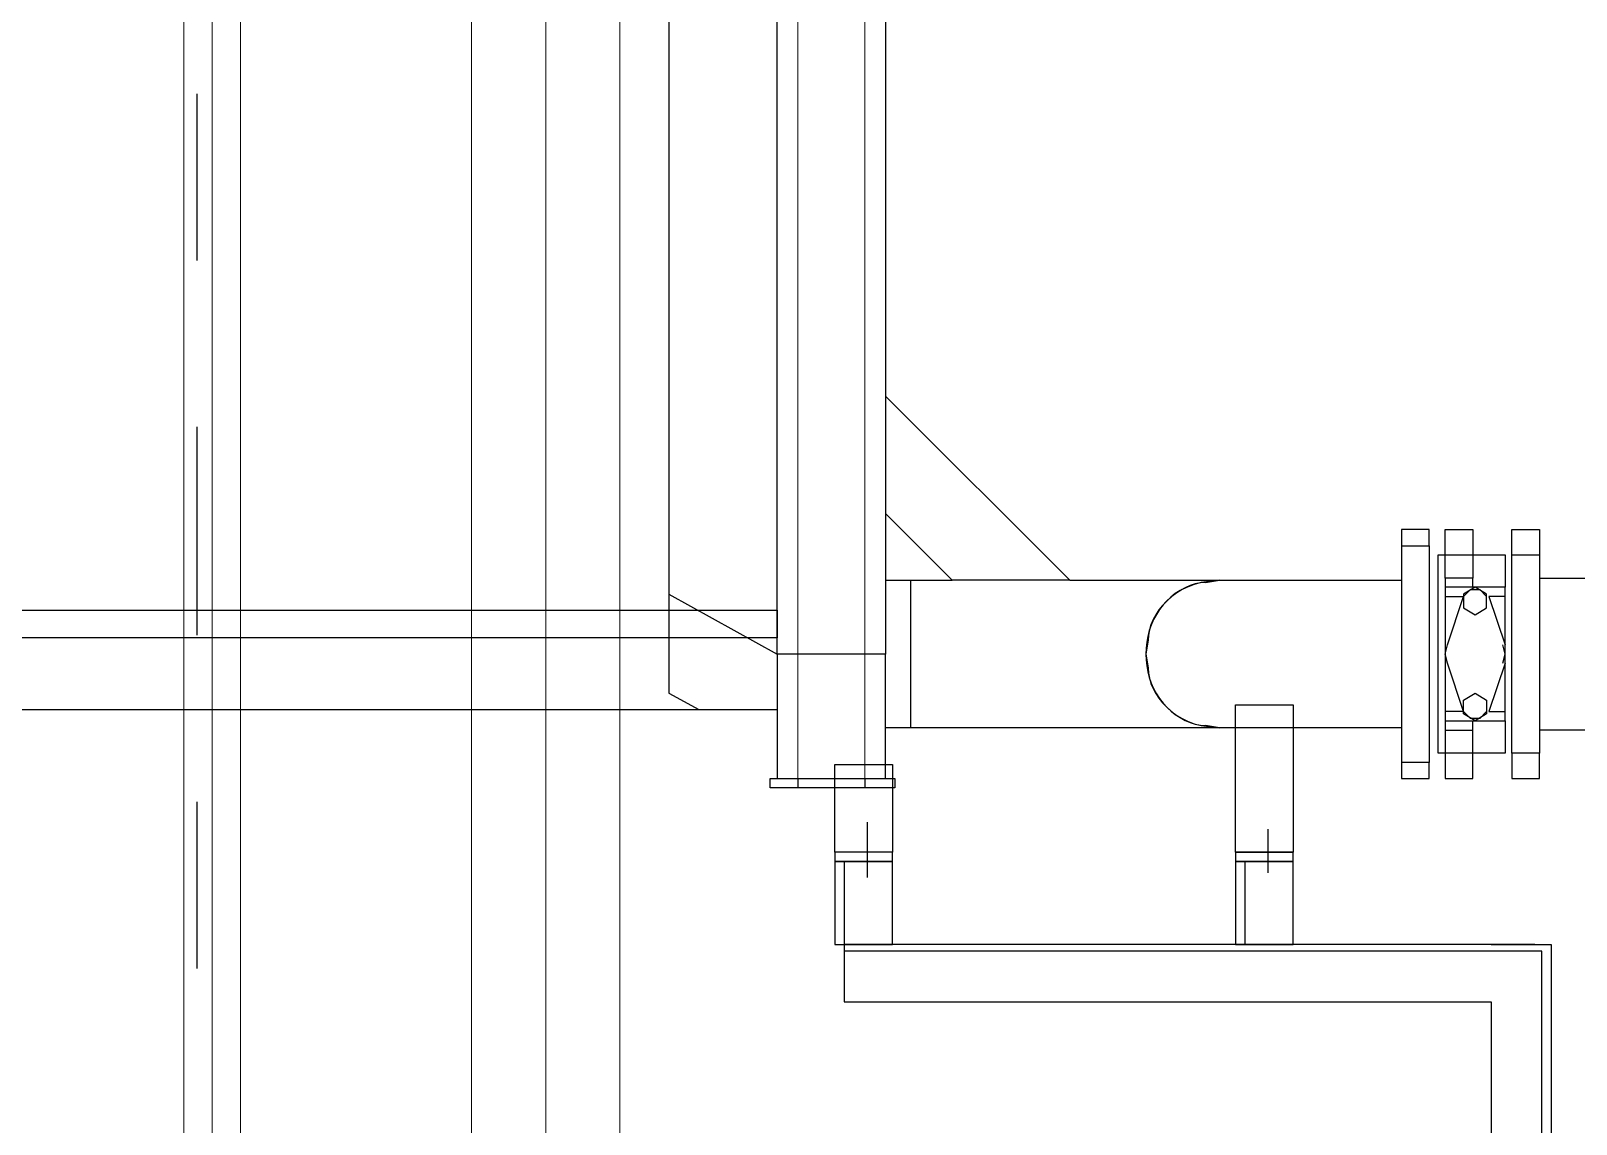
# Model space of a CAD drawing. Header units: metres. Extents: x 531791 to 532310, y 2674519 to 2674764.
# Drawn here: x 532057.396 to 532058.324, y 2674657.267 to 2674657.923 of the extents above; entities that cross this region are included whole.
import ezdxf

# ---------------------------------------------------------------- set-up
doc = ezdxf.new("R2010")
doc.units = ezdxf.units.M
doc.header["$MEASUREMENT"] = 0
doc.linetypes.add('CENTER', pattern=[2, 1.25, -0.25, 0.25, -0.25])
doc.linetypes.add('CENTER2', pattern=[1.125, 0.75, -0.125, 0.125, -0.125])
doc.layers.add('IDT', color=7, linetype='Continuous')

# ---------------------------------------------------------------- blocks, each defined once
blk = doc.blocks.new('IDT')
at = {"layer": 'IDT', "color": 0, "lineweight": 0}
for p, q in [((15.57353, 21.82067), (15.57353, 14.66198)), ((15.57353, 21.82067), (15.57353, 14.66198)), ((15.66253, 14.66198), (15.66253, 21.82067)), ((15.66253, 14.66198), (15.66253, 21.82067)), ((15.80138, 17.10333), (15.80138, 14.31028)), ((15.80138, 17.10333), (15.80138, 14.31028)), ((15.83538, 14.31028), (15.83538, 17.10333)), ((15.83538, 14.31028), (15.83538, 17.10333))]:
    blk.add_line(p, q, dxfattribs=at)
at = {"layer": 'IDT', "color": 0, "linetype": 'CENTER2', "lineweight": 0, "ltscale": 500}
for p, q in [((15.61803, 21.82067), (15.61803, 14.18162)), ((15.61803, 21.82067), (15.61803, 14.18162)), ((15.81838, 21.70785), (15.81838, 14.31028)), ((15.81838, 21.70785), (15.81838, 14.31028))]:
    blk.add_line(p, q, dxfattribs=at)
at = {"layer": 'IDT', "color": 8, "linetype": 'CENTER', "ltscale": 0.1}
blk.add_line((15.82753, 7.42315), (15.82753, 16.54757), dxfattribs=at)
at = {"layer": 'IDT', "color": 0, "lineweight": 25}
for p, q in [((15.01424, 15.38376), (15.01424, 15.54836)), ((15.01977, 15.54836), (15.01977, 15.38791)), ((15.0502, 15.41834), (15.0502, 15.54836)), ((15.43887, 15.41834), (15.0502, 15.41834)), ((15.43887, 15.38376), (15.43887, 15.41834)), ((15.01977, 15.38791), (15.43887, 15.38791)), ((15.0502, 15.38376), (15.01424, 15.38376)), ((15.02392, 15.38376), (15.43887, 15.38376)), ((15.20373, 15.38376), (15.16915, 15.38376)), ((15.16915, 15.38376), (15.16915, 15.33397)), ((15.1982, 15.33397), (15.1982, 15.38376)), ((15.20373, 15.33397), (15.20373, 15.38376)), ((15.4444, 15.38376), (15.40982, 15.38376)), ((15.40982, 15.38376), (15.40982, 15.33397)), ((15.43887, 15.33397), (15.43887, 15.38376)), ((15.4444, 15.33397), (15.4444, 15.38376)), ((15.18437, 15.3146), (15.18437, 15.34088)), ((15.42504, 15.31045), (15.42504, 15.34365)), ((15.16915, 15.33397), (15.20373, 15.33397)), ((15.20373, 15.33397), (15.16915, 15.33397)), ((15.16915, 15.33397), (15.16915, 15.32844)), ((15.20373, 15.32844), (15.20373, 15.33397)), ((15.40982, 15.33397), (15.4444, 15.33397)), ((15.4444, 15.33397), (15.40982, 15.33397)), ((15.40982, 15.33397), (15.40982, 15.32844)), ((15.4444, 15.32844), (15.4444, 15.33397)), ((15.16915, 15.32844), (15.20373, 15.32844)), ((15.20373, 15.32844), (15.16915, 15.32844)), ((15.16915, 15.32844), (15.20373, 15.32844)), ((15.16915, 15.23991), (15.16915, 15.32844)), ((15.20373, 15.32844), (15.20373, 15.23991)), ((15.40982, 15.32844), (15.4444, 15.32844)), ((15.40982, 15.32844), (15.4444, 15.32844)), ((15.40982, 15.27588), (15.40982, 15.32844)), ((15.4444, 15.32844), (15.4444, 15.27588)), ((15.03775, 15.28417), (15.02116, 15.28417)), ((15.02116, 15.28417), (15.02116, 15.26896)), ((15.03775, 15.26896), (15.03775, 15.28417)), ((15.07787, 15.28417), (15.06127, 15.28417)), ((15.06127, 15.28417), (15.06127, 15.26896)), ((15.07787, 15.26896), (15.07787, 15.28417)), ((15.10415, 15.28417), (15.08755, 15.28417)), ((15.08755, 15.28417), (15.08755, 15.27449)), ((15.10415, 15.27449), (15.10415, 15.28417)), ((15.40844, 15.28417), (15.40844, 15.28971)), ((15.40844, 15.28971), (15.42642, 15.28971)), ((15.42642, 15.28417), (15.40844, 15.28417)), ((15.41397, 15.28417), (15.41397, 15.20948)), ((15.42642, 15.28417), (15.42642, 15.28971)), ((15.42642, 15.28971), (15.46653, 15.28971)), ((15.46653, 15.28417), (15.42642, 15.28417)), ((15.46653, 15.28417), (15.46653, 15.28971)), ((15.46653, 15.28971), (15.48313, 15.28971)), ((15.48313, 15.28417), (15.46653, 15.28417)), ((15.47898, 15.20948), (15.47898, 15.28417)), ((15.48313, 15.28971), (15.48313, 15.28417)), ((15.4444, 15.27588), (15.40982, 15.27588)), ((15.02116, 15.26896), (15.03775, 15.26896)), ((15.02116, 15.15001), (15.02116, 15.26896)), ((15.03775, 15.26896), (15.03775, 15.15001)), ((15.0419, 15.2496), (15.0419, 15.26896)), ((15.0419, 15.26896), (15.06127, 15.26896)), ((15.06127, 15.26896), (15.07787, 15.26896)), ((15.06127, 15.26896), (15.06127, 15.25513)), ((15.07787, 15.25513), (15.07787, 15.26896)), ((15.07787, 15.26896), (15.08202, 15.26896)), ((15.08202, 15.26896), (15.08202, 15.15001)), ((15.08755, 15.27449), (15.10415, 15.27449)), ((15.08755, 15.14448), (15.08755, 15.27449)), ((15.10415, 15.14448), (15.10415, 15.27449)), ((14.44023, 15.25513), (15.02116, 15.25513)), ((15.07787, 15.2496), (15.0419, 15.2496)), ((15.0419, 15.2496), (15.0419, 15.24406)), ((15.05297, 15.24545), (15.05988, 15.2496)), ((15.05297, 15.24406), (15.05712, 15.24821)), ((15.05712, 15.24821), (15.06265, 15.24821)), ((15.05988, 15.2496), (15.0668, 15.24545)), ((15.07787, 15.25513), (15.06127, 15.25513)), ((15.06127, 15.25513), (15.06127, 15.2496)), ((15.06265, 15.24821), (15.0668, 15.24406)), ((15.07787, 15.2496), (15.07787, 15.25513)), ((15.07787, 15.24406), (15.07787, 15.2496)), ((15.10415, 15.25375), (15.21341, 15.25375)), ((15.21341, 15.25375), (15.39876, 15.25375)), ((15.22448, 15.25236), (15.21341, 15.25375)), ((15.21341, 15.25375), (15.22171, 15.25236)), ((15.39876, 15.25375), (15.41397, 15.25375)), ((15.39876, 15.25375), (15.39876, 15.16522)), ((15.0419, 15.24406), (15.0419, 15.20948)), ((15.0419, 15.21502), (15.05159, 15.24406)), ((15.05159, 15.24406), (15.0419, 15.24406)), ((15.05297, 15.23715), (15.05297, 15.24545)), ((15.0668, 15.24545), (15.0668, 15.23715)), ((15.0668, 15.24406), (15.07648, 15.21502)), ((15.0668, 15.24406), (15.07787, 15.24406)), ((15.07787, 15.20948), (15.07787, 15.24406)), ((15.20373, 15.23991), (15.16915, 15.23991)), ((16.17747, 15.24268), (15.47898, 15.24268)), ((15.54399, 15.233), (15.52601, 15.24268)), ((15.05988, 15.233), (15.05297, 15.23715)), ((15.0668, 15.23715), (15.05988, 15.233)), ((15.54399, 15.17352), (15.54399, 15.233)), ((15.04329, 15.21502), (15.0419, 15.20948)), ((15.07648, 15.21502), (15.07787, 15.20948)), ((15.25768, 15.20948), (15.25629, 15.21778)), ((15.0419, 15.20948), (15.0419, 15.17491)), ((15.0419, 15.20948), (15.04329, 15.20395)), ((15.05159, 15.17491), (15.0419, 15.20395)), ((15.07648, 15.20395), (15.0668, 15.17491)), ((15.07787, 15.20948), (15.07648, 15.20395)), ((15.07787, 15.17491), (15.07787, 15.20948)), ((15.25629, 15.20119), (15.25768, 15.20948)), ((15.41397, 14.5594), (15.41397, 15.20948)), ((15.41397, 15.20948), (15.42642, 15.20948)), ((15.42642, 15.20948), (15.46653, 15.20948)), ((15.46653, 15.20948), (15.47898, 15.20948)), ((15.54399, 15.17352), (15.47898, 15.20948)), ((15.47898, 15.20948), (15.47898, 14.5594)), ((15.47898, 15.1998), (16.17747, 15.1998)), ((15.47898, 15.1832), (15.47898, 15.1998)), ((15.05988, 15.18597), (15.05297, 15.18182)), ((15.05297, 15.18182), (15.05297, 15.17352)), ((15.0668, 15.18182), (15.05988, 15.18597)), ((15.0668, 15.17352), (15.0668, 15.18182)), ((16.17747, 15.1832), (15.47898, 15.1832)), ((15.0419, 15.17491), (15.0419, 15.16937)), ((15.0419, 15.17491), (15.05159, 15.17491)), ((15.05712, 15.17076), (15.05297, 15.17491)), ((15.05297, 15.17352), (15.05988, 15.16937)), ((15.05988, 15.16937), (15.0668, 15.17352)), ((15.0668, 15.17491), (15.06265, 15.17076)), ((15.07787, 15.17491), (15.0668, 15.17491)), ((15.07787, 15.16937), (15.07787, 15.17491)), ((15.54399, 14.20393), (15.54399, 15.17352)), ((15.02116, 15.16384), (14.44023, 15.16384)), ((15.0419, 15.15001), (15.0419, 15.16937)), ((15.0419, 15.16937), (15.07787, 15.16937)), ((15.06265, 15.17076), (15.05712, 15.17076)), ((15.06127, 15.16937), (15.06127, 15.16384)), ((15.06127, 15.15001), (15.06127, 15.16384)), ((15.06127, 15.16384), (15.07787, 15.16384)), ((15.07787, 15.16384), (15.07787, 15.16937)), ((15.07787, 15.16384), (15.07787, 15.15001)), ((15.21341, 15.16522), (15.10415, 15.16522)), ((15.22171, 15.16661), (15.21341, 15.16522)), ((15.21341, 15.16522), (15.22448, 15.16661)), ((15.30332, 15.16522), (15.21341, 15.16522)), ((15.41397, 15.05457), (15.30332, 15.16522)), ((15.30332, 15.16522), (15.37386, 15.16522)), ((15.39876, 15.16522), (15.37386, 15.16522)), ((15.37386, 15.16522), (15.41397, 15.12511)), ((15.41397, 15.16522), (15.39876, 15.16522)), ((15.03775, 15.15001), (15.02116, 15.15001)), ((15.02116, 15.13479), (15.02116, 15.15001)), ((15.03775, 15.15001), (15.03775, 15.13479)), ((15.06127, 15.15001), (15.0419, 15.15001)), ((15.07787, 15.15001), (15.06127, 15.15001)), ((15.06127, 15.13479), (15.06127, 15.15001)), ((15.08202, 15.15001), (15.07787, 15.15001)), ((15.07787, 15.15001), (15.07787, 15.13479)), ((15.08755, 15.14448), (15.08755, 15.13479)), ((15.10415, 15.14448), (15.08755, 15.14448)), ((15.10415, 15.13479), (15.10415, 15.14448)), ((15.03775, 15.13479), (15.02116, 15.13479)), ((15.07787, 15.13479), (15.06127, 15.13479)), ((15.08755, 15.13479), (15.10415, 15.13479))]:
    blk.add_line(p, q, dxfattribs=at)
at = {"layer": 'IDT', "color": 0, "lineweight": 13}
for p, q in [((15.42642, 15.20948), (15.42642, 15.28417)), ((15.46653, 15.20948), (15.46653, 15.28417)), ((15.42642, 14.5594), (15.42642, 15.20948)), ((15.46653, 14.5594), (15.46653, 15.20948))]:
    blk.add_line(p, q, dxfattribs=at)
at = {"layer": 'IDT', "color": 0, "lineweight": 25}
for points in [[(15.25629, 15.21778), (15.25632, 15.23429), (15.23822, 15.25236), (15.22171, 15.25236)], [(15.22448, 15.16661), (15.26865, 15.17627), (15.26865, 15.2427), (15.22448, 15.25236)], [(15.22171, 15.16661), (15.23822, 15.16661), (15.25632, 15.18468), (15.25629, 15.20119)]]:
    blk.add_open_spline(points, degree=3, dxfattribs=at)

msp = doc.modelspace()

# ---------------------------------------------------------------- block references
at = {"layer": 'IDT', "color": 8, "rotation": 180}
msp.add_blockref('IDT', (532073.32328, 2674672.75885), dxfattribs=at)

doc.saveas('drawing.dxf')
